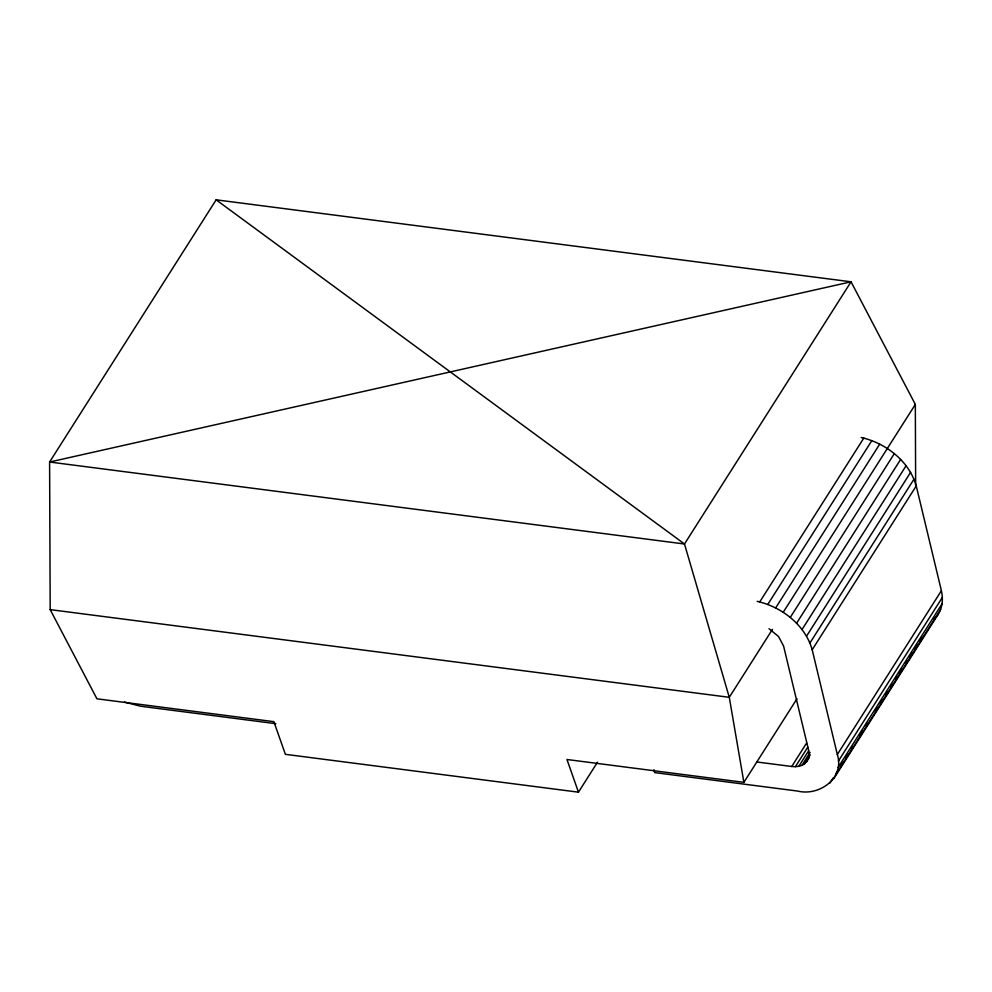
<?xml version="1.0" encoding="UTF-8"?>
<svg xmlns="http://www.w3.org/2000/svg" width="992" height="992" viewBox="0 0 992 992"><rect width="100%" height="100%" fill="white"/><g stroke="black" fill="none" stroke-linecap="round" stroke-linejoin="round"><path stroke-width="1.49" d="M653.964 769.705L654.658 772.594L797.618 791.058C819.256 796.452 844.961 778.125 837.335 754.515L812.188 649.76C805.107 624.861 781.77 606.893 757.132 601.338M833.85 778.559L937.911 614.742C942.574 607.674 943.28 598.796 941.396 590.699L916.248 485.944C909.168 461.044 885.831 443.064 861.192 437.509M915.653 485.72L915.331 404.426L851.037 281.802L216.144 199.826L49.6 462.024L50.183 609.634L96.943 698.814L273.879 721.668L285.386 754.329L578.46 792.174L597.519 762.166M759.785 601.846L863.846 438.03M767.796 604.413L871.856 440.584M775.67 607.922L879.73 444.106M772.47 629.325L729.281 697.314L743.888 782.353L566.965 759.5L578.46 792.174M783.209 612.312L915.331 404.426M790.24 617.47L894.3 453.654M796.564 623.261L900.624 459.432M802.044 629.536L906.105 465.719M806.546 636.157L910.606 472.341M809.956 642.952L914.016 479.136M812.188 649.76L916.248 485.944M743.888 782.353L797.022 698.703M756.747 761.968L791.728 766.481L806.595 743.082M791.728 766.481L795.386 766.68L807.773 747.187M795.386 766.68L798.796 766.32L808.703 750.721M798.796 766.32L801.858 765.402L810.117 752.395M801.858 765.402L804.475 763.952L810.253 754.85M804.475 763.952L809.05 758.124M837.335 754.515L941.396 590.699M838.339 761.162L942.4 597.345M838.079 767.486L942.14 603.669M829.982 783.023L833.292 777.827M835.76 773.921L838.24 770.028M840.72 766.122L843.2 762.228M845.68 758.322L848.148 754.428M851.458 749.22L853.108 746.629M859.717 736.225L863.015 731.017M866.326 725.822L867.975 723.218M875.403 711.524L877.883 707.618M880.363 703.725L882.843 699.819M886.141 694.623L887.79 692.019M891.101 686.811L892.75 684.22M896.049 679.012L897.71 676.42M899.36 673.816L902.658 668.62M905.969 663.412L907.618 660.808M910.098 656.915L912.566 653.009M915.046 649.115L917.526 645.209M920.006 641.316L922.486 637.41M836.578 773.338L940.639 609.51M806.57 762.03L808.964 756.958L808.753 750.832L783.593 646.065L778.509 636.48L769.048 628.73M934.042 619.206L937.911 614.742M50.183 609.634L729.281 697.314L684.492 544L216.144 199.826M275.875 723.689L140.504 706.205L124.546 702.1M851.037 281.802L684.492 544L49.6 462.024L851.037 281.802"/></g></svg>
